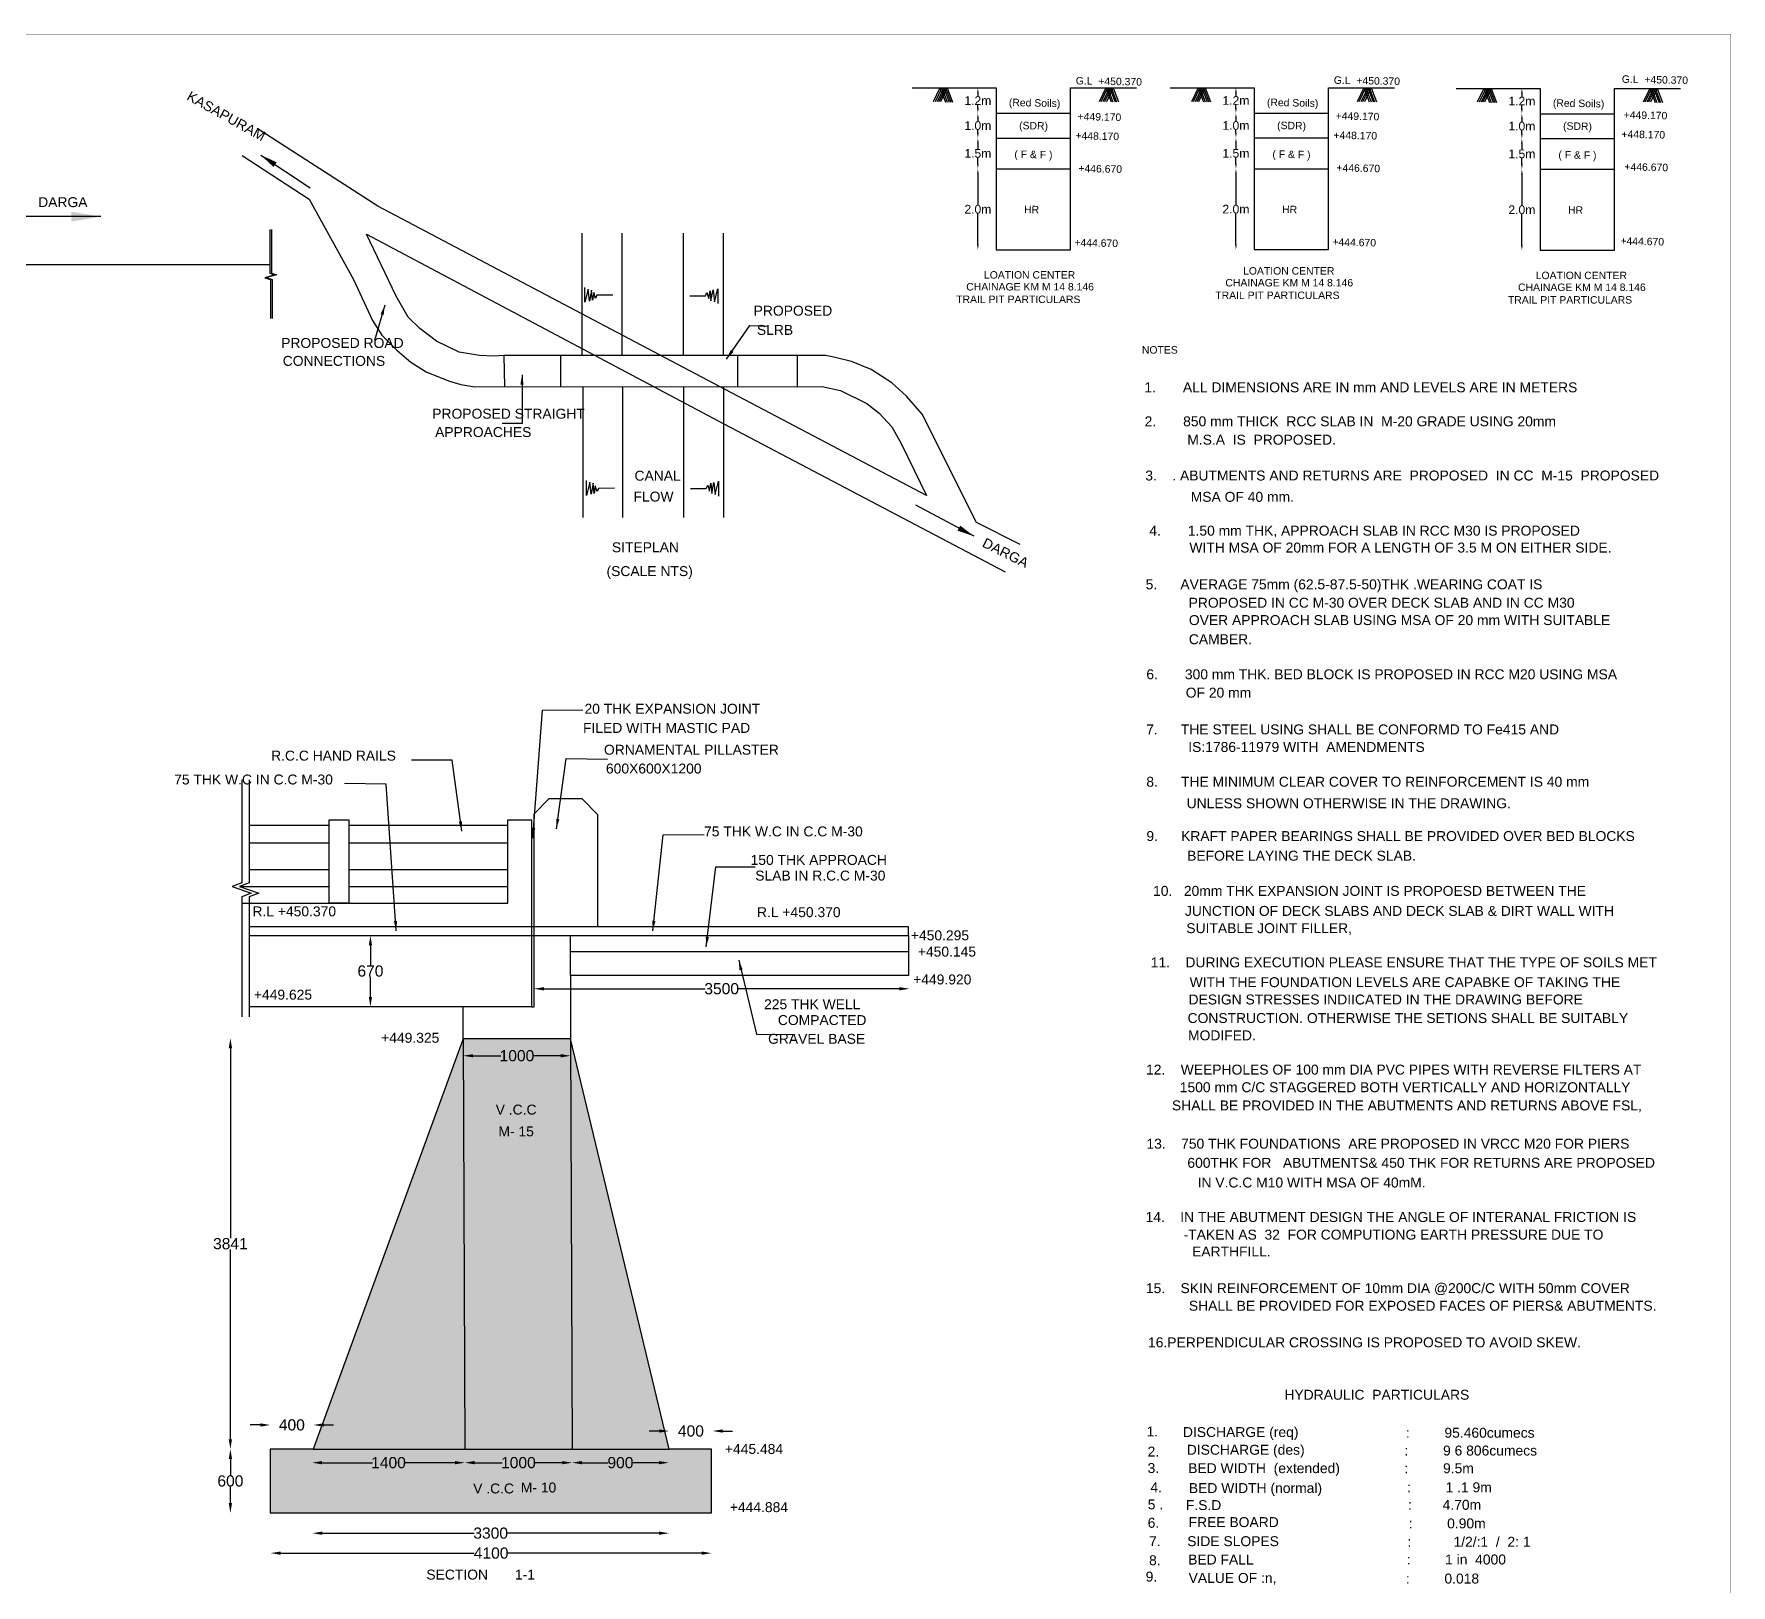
# Model space of a CAD drawing. Header units: inches. Extents: x 85560 to 186087, y -228023 to -165458.
# Drawn here: x 151884 to 186084, y -196706 to -165458 of the extents above; entities that cross this region are included whole.
import ezdxf

# ---------------------------------------------------------------- set-up
doc = ezdxf.new("R2010")
doc.units = ezdxf.units.IN
doc.header["$MEASUREMENT"] = 0
doc.styles.get("Standard").update_dxf_attribs({"font": 'arial.ttf'})
doc.dimstyles.new('ST100', dxfattribs={"dimtxt": 225, "dimasz": 200, "dimexe": 0, "dimexo": 300, "dimgap": 0.09, "dimtad": 0, "dimtih": 1, "dimtoh": 1, "dimdec": 0, "dimzin": 0, "dimdsep": 46, "dimtxsty": 'Standard', "dimcen": 0, "dimse1": 1, "dimse2": 1, "dimadec": 0, "dimazin": 0, "dimtfac": 1, "dimtdec": 0, "dimtofl": 0, "dimtmove": 0, "dimatfit": 3, "dimfxl": 2000, "dimtolj": 1, "dimtzin": 0, "dimarcsym": 0})

# ---------------------------------------------------------------- blocks, each defined once
blk = doc.blocks.new('*D78')
at = {"color": 0, "lineweight": -2, "transparency": 16777216}
for p, q in [((158665, -183819), (158665, -184222)), ((158665, -184856), (158665, -184452))]:
    blk.add_line(p, q, dxfattribs=at)
at = {"color": 0, "transparency": 16777216}
for points in [[(158631, -183819), (158698, -183819), (158665, -183619)], [(158631, -184856), (158698, -184856), (158665, -185056)]]:
    blk.add_solid(points, dxfattribs=at)
at = {"layer": 'Defpoints', "color": 0, "transparency": 16777216}
for p in [(158665, -183619), (158669, -183619), (158669, -185056)]:
    blk.add_point(p, dxfattribs=at)
at = {"color": 0, "transparency": 16777216, "insert": (158665, -184337), "char_height": 225, "attachment_point": 5}
blk.add_mtext('\\A1;670', dxfattribs=at)
blk = doc.blocks.new('*D79')
at = {"color": 0, "lineweight": -2, "transparency": 16777216}
for p, q in [((162161, -184693), (165408, -184693)), ((169325, -184693), (166079, -184693))]:
    blk.add_line(p, q, dxfattribs=at)
at = {"color": 0, "transparency": 16777216}
for points in [[(162161, -184660), (162161, -184727), (161961, -184693)], [(169325, -184660), (169325, -184727), (169525, -184693)]]:
    blk.add_solid(points, dxfattribs=at)
at = {"layer": 'Defpoints', "color": 0, "transparency": 16777216}
for p in [(169525, -184606), (161961, -184700), (169525, -184693)]:
    blk.add_point(p, dxfattribs=at)
at = {"color": 0, "transparency": 16777216, "insert": (165743, -184693), "char_height": 225, "attachment_point": 5}
blk.add_mtext('\\A1;3500', dxfattribs=at)
blk = doc.blocks.new('*D80')
at = {"color": 0, "lineweight": -2, "transparency": 16777216}
for p, q in [((155843, -185892), (155843, -189715)), ((155843, -193768), (155843, -189945))]:
    blk.add_line(p, q, dxfattribs=at)
at = {"color": 0, "transparency": 16777216}
for points in [[(155809, -185892), (155876, -185892), (155843, -185692)], [(155809, -193768), (155876, -193768), (155843, -193968)]]:
    blk.add_solid(points, dxfattribs=at)
at = {"layer": 'Defpoints', "color": 0, "transparency": 16777216}
for p in [(155809, -185692), (155809, -193968), (155843, -193968)]:
    blk.add_point(p, dxfattribs=at)
at = {"color": 0, "transparency": 16777216, "insert": (155843, -189830), "char_height": 225, "attachment_point": 5}
blk.add_mtext('\\A1;3841', dxfattribs=at)
blk = doc.blocks.new('*D81')
at = {"color": 0, "lineweight": -2, "transparency": 16777216}
for p, q in [((155843, -194168), (155843, -194495)), ((155843, -195052), (155843, -194725))]:
    blk.add_line(p, q, dxfattribs=at)
at = {"color": 0, "transparency": 16777216}
for points in [[(155809, -194168), (155876, -194168), (155843, -193968)], [(155809, -195052), (155876, -195052), (155843, -195252)]]:
    blk.add_solid(points, dxfattribs=at)
at = {"layer": 'Defpoints', "color": 0, "transparency": 16777216}
for p in [(155843, -193968), (155843, -195252), (155843, -195252)]:
    blk.add_point(p, dxfattribs=at)
at = {"color": 0, "transparency": 16777216, "insert": (155843, -194610), "char_height": 225, "attachment_point": 5}
blk.add_mtext('\\A1;600', dxfattribs=at)
blk = doc.blocks.new('*D82')
at = {"color": 0, "lineweight": -2, "transparency": 16777216}
for p, q in [((160735, -186043), (161292, -186043)), ((162499, -186043), (161942, -186043))]:
    blk.add_line(p, q, dxfattribs=at)
at = {"color": 0, "transparency": 16777216}
for points in [[(160735, -186010), (160735, -186077), (160535, -186043)], [(162499, -186010), (162499, -186077), (162699, -186043)]]:
    blk.add_solid(points, dxfattribs=at)
at = {"layer": 'Defpoints', "color": 0, "transparency": 16777216}
for p in [(160535, -186046), (162699, -186037), (162699, -186043)]:
    blk.add_point(p, dxfattribs=at)
at = {"color": 0, "transparency": 16777216, "insert": (161617, -186043), "char_height": 225, "attachment_point": 5}
blk.add_mtext('\\A1;1000', dxfattribs=at)
blk = doc.blocks.new('*D83')
at = {"color": 0, "lineweight": -2, "transparency": 16777216}
for p, q in [((157691, -194241), (158704, -194241)), ((160366, -194241), (159354, -194241))]:
    blk.add_line(p, q, dxfattribs=at)
at = {"color": 0, "transparency": 16777216}
for points in [[(157691, -194207), (157691, -194274), (157491, -194241)], [(160366, -194207), (160366, -194274), (160566, -194241)]]:
    blk.add_solid(points, dxfattribs=at)
at = {"layer": 'Defpoints', "color": 0, "transparency": 16777216}
for p in [(157491, -194230), (160566, -194230), (160566, -194241)]:
    blk.add_point(p, dxfattribs=at)
at = {"color": 0, "transparency": 16777216, "insert": (159029, -194241), "char_height": 225, "attachment_point": 5}
blk.add_mtext('\\A1;1400', dxfattribs=at)
blk = doc.blocks.new('*D84')
at = {"color": 0, "lineweight": -2, "transparency": 16777216}
for p, q in [((160766, -194241), (161322, -194241)), ((162529, -194241), (161972, -194241))]:
    blk.add_line(p, q, dxfattribs=at)
at = {"color": 0, "transparency": 16777216}
for points in [[(160766, -194207), (160766, -194274), (160566, -194241)], [(162529, -194207), (162529, -194274), (162729, -194241)]]:
    blk.add_solid(points, dxfattribs=at)
at = {"layer": 'Defpoints', "color": 0, "transparency": 16777216}
for p in [(160566, -194241), (162729, -194241), (162729, -194241)]:
    blk.add_point(p, dxfattribs=at)
at = {"color": 0, "transparency": 16777216, "insert": (161647, -194241), "char_height": 225, "attachment_point": 5}
blk.add_mtext('\\A1;1000', dxfattribs=at)
blk = doc.blocks.new('*D85')
at = {"color": 0, "lineweight": -2, "transparency": 16777216}
for p, q in [((162929, -194241), (163455, -194241)), ((164477, -194241), (163951, -194241))]:
    blk.add_line(p, q, dxfattribs=at)
at = {"color": 0, "transparency": 16777216}
for points in [[(162929, -194207), (162929, -194274), (162729, -194241)], [(164477, -194207), (164477, -194274), (164677, -194241)]]:
    blk.add_solid(points, dxfattribs=at)
at = {"layer": 'Defpoints', "color": 0, "transparency": 16777216}
for p in [(162729, -194241), (164677, -194241), (164677, -194241)]:
    blk.add_point(p, dxfattribs=at)
at = {"color": 0, "transparency": 16777216, "insert": (163703, -194241), "char_height": 225, "attachment_point": 5}
blk.add_mtext('\\A1;900', dxfattribs=at)
blk = doc.blocks.new('*D86')
at = {"color": 0, "lineweight": -2, "transparency": 16777216}
for p, q in [((157697, -195661), (160753, -195661)), ((164480, -195661), (161424, -195661))]:
    blk.add_line(p, q, dxfattribs=at)
at = {"color": 0, "transparency": 16777216}
for points in [[(157697, -195628), (157697, -195694), (157497, -195661)], [(164480, -195628), (164480, -195694), (164680, -195661)]]:
    blk.add_solid(points, dxfattribs=at)
at = {"layer": 'Defpoints', "color": 0, "transparency": 16777216}
for p in [(157497, -195663), (164680, -195661), (164680, -195663)]:
    blk.add_point(p, dxfattribs=at)
at = {"color": 0, "transparency": 16777216, "insert": (161088, -195661), "char_height": 225, "attachment_point": 5}
blk.add_mtext('\\A1;3300', dxfattribs=at)
blk = doc.blocks.new('*D87')
at = {"color": 0, "lineweight": -2, "transparency": 16777216}
for p, q in [((156855, -196063), (160757, -196063)), ((165338, -196063), (161437, -196063))]:
    blk.add_line(p, q, dxfattribs=at)
at = {"color": 0, "transparency": 16777216}
for points in [[(156855, -196030), (156855, -196096), (156655, -196063)], [(165338, -196030), (165338, -196096), (165538, -196063)]]:
    blk.add_solid(points, dxfattribs=at)
at = {"layer": 'Defpoints', "color": 0, "transparency": 16777216}
for p in [(156655, -196074), (165538, -196063), (165538, -196074)]:
    blk.add_point(p, dxfattribs=at)
at = {"color": 0, "transparency": 16777216, "insert": (161097, -196063), "char_height": 225, "attachment_point": 5}
blk.add_mtext('\\A1;4100', dxfattribs=at)
blk = doc.blocks.new('*D88')
at = {"color": 0, "lineweight": -2, "transparency": 16777216}
for p, q in [((156443, -193481), (156243, -193481)), ((157720, -193481), (157920, -193481))]:
    blk.add_line(p, q, dxfattribs=at)
at = {"color": 0, "transparency": 16777216}
for points in [[(156443, -193448), (156443, -193515), (156643, -193481)], [(157720, -193448), (157720, -193515), (157520, -193481)]]:
    blk.add_solid(points, dxfattribs=at)
at = {"layer": 'Defpoints', "color": 0, "transparency": 16777216}
for p in [(156643, -193498), (157520, -193481), (157520, -193498)]:
    blk.add_point(p, dxfattribs=at)
at = {"color": 0, "transparency": 16777216, "insert": (157081, -193481), "char_height": 225, "attachment_point": 5}
blk.add_mtext('\\A1;400', dxfattribs=at)
blk = doc.blocks.new('*D89')
at = {"color": 0, "lineweight": -2, "transparency": 16777216}
for p, q in [((164484, -193603), (164284, -193603)), ((165761, -193603), (165961, -193603))]:
    blk.add_line(p, q, dxfattribs=at)
at = {"color": 0, "transparency": 16777216}
for points in [[(164484, -193570), (164484, -193636), (164684, -193603)], [(165761, -193570), (165761, -193636), (165561, -193603)]]:
    blk.add_solid(points, dxfattribs=at)
at = {"layer": 'Defpoints', "color": 0, "transparency": 16777216}
for p in [(164684, -193620), (165561, -193603), (165561, -193620)]:
    blk.add_point(p, dxfattribs=at)
at = {"color": 0, "transparency": 16777216, "insert": (165123, -193603), "char_height": 225, "attachment_point": 5}
blk.add_mtext('\\A1;400', dxfattribs=at)
blk = doc.blocks.new('*D120')
at = {"color": 0, "lineweight": -2, "transparency": 16777216}
for p, q in [((170906, -166645), (170906, -166712)), ((170906, -166955), (170906, -166888))]:
    blk.add_line(p, q, dxfattribs=at)
at = {"color": 0, "transparency": 16777216}
for points in [[(170890, -166645), (170923, -166645), (170906, -166545)], [(170890, -166955), (170923, -166955), (170906, -167055)]]:
    blk.add_solid(points, dxfattribs=at)
at = {"layer": 'Defpoints', "color": 0, "transparency": 16777216}
for p in [(171277, -166545), (170906, -167055), (171277, -167055)]:
    blk.add_point(p, dxfattribs=at)
at = {"color": 0, "transparency": 16777216, "insert": (170906, -166800), "char_height": 175, "attachment_point": 5}
blk.add_mtext('\\A1;1.2m', dxfattribs=at)
blk = doc.blocks.new('*D121')
at = {"color": 0, "lineweight": -2, "transparency": 16777216}
for p, q in [((170906, -167155), (170906, -167216)), ((170906, -167455), (170906, -167395))]:
    blk.add_line(p, q, dxfattribs=at)
at = {"color": 0, "transparency": 16777216}
for points in [[(170890, -167155), (170923, -167155), (170906, -167055)], [(170890, -167455), (170923, -167455), (170906, -167555)]]:
    blk.add_solid(points, dxfattribs=at)
at = {"layer": 'Defpoints', "color": 0, "transparency": 16777216}
for p in [(171277, -167055), (170906, -167555), (171277, -167555)]:
    blk.add_point(p, dxfattribs=at)
at = {"color": 0, "transparency": 16777216, "insert": (170906, -167305), "char_height": 175, "attachment_point": 5}
blk.add_mtext('\\A1;1.0m', dxfattribs=at)
blk = doc.blocks.new('*D122')
at = {"color": 0, "lineweight": -2, "transparency": 16777216}
for p, q in [((170906, -167655), (170906, -167776)), ((170906, -168075), (170906, -167955))]:
    blk.add_line(p, q, dxfattribs=at)
at = {"color": 0, "transparency": 16777216}
for points in [[(170890, -167655), (170923, -167655), (170906, -167555)], [(170890, -168075), (170923, -168075), (170906, -168175)]]:
    blk.add_solid(points, dxfattribs=at)
at = {"layer": 'Defpoints', "color": 0, "transparency": 16777216}
for p in [(171277, -167555), (170906, -168175), (171277, -168175)]:
    blk.add_point(p, dxfattribs=at)
at = {"color": 0, "transparency": 16777216, "insert": (170906, -167865), "char_height": 175, "attachment_point": 5}
blk.add_mtext('\\A1;1.5m', dxfattribs=at)
blk = doc.blocks.new('*D123')
at = {"color": 0, "lineweight": -2, "transparency": 16777216}
for p, q in [((170906, -168275), (170906, -168901)), ((170906, -169705), (170906, -169079))]:
    blk.add_line(p, q, dxfattribs=at)
at = {"color": 0, "transparency": 16777216}
for points in [[(170890, -168275), (170923, -168275), (170906, -168175)], [(170890, -169705), (170923, -169705), (170906, -169805)]]:
    blk.add_solid(points, dxfattribs=at)
at = {"layer": 'Defpoints', "color": 0, "transparency": 16777216}
for p in [(170906, -168175), (170906, -169805), (170906, -169805)]:
    blk.add_point(p, dxfattribs=at)
at = {"color": 0, "transparency": 16777216, "insert": (170906, -168990), "char_height": 175, "attachment_point": 5}
blk.add_mtext('\\A1;2.0m', dxfattribs=at)
blk = doc.blocks.new('*D125')
at = {"color": 0, "lineweight": -2, "transparency": 16777216}
for p, q in [((176106, -166643), (176106, -166710)), ((176106, -166953), (176106, -166886))]:
    blk.add_line(p, q, dxfattribs=at)
at = {"color": 0, "transparency": 16777216}
for points in [[(176090, -166643), (176123, -166643), (176106, -166543)], [(176090, -166953), (176123, -166953), (176106, -167053)]]:
    blk.add_solid(points, dxfattribs=at)
at = {"layer": 'Defpoints', "color": 0, "transparency": 16777216}
for p in [(176477, -166543), (176106, -167053), (176477, -167053)]:
    blk.add_point(p, dxfattribs=at)
at = {"color": 0, "transparency": 16777216, "insert": (176106, -166798), "char_height": 175, "attachment_point": 5}
blk.add_mtext('\\A1;1.2m', dxfattribs=at)
blk = doc.blocks.new('*D126')
at = {"color": 0, "lineweight": -2, "transparency": 16777216}
for p, q in [((176106, -167153), (176106, -167214)), ((176106, -167453), (176106, -167393))]:
    blk.add_line(p, q, dxfattribs=at)
at = {"color": 0, "transparency": 16777216}
for points in [[(176090, -167153), (176123, -167153), (176106, -167053)], [(176090, -167453), (176123, -167453), (176106, -167553)]]:
    blk.add_solid(points, dxfattribs=at)
at = {"layer": 'Defpoints', "color": 0, "transparency": 16777216}
for p in [(176477, -167053), (176106, -167553), (176477, -167553)]:
    blk.add_point(p, dxfattribs=at)
at = {"color": 0, "transparency": 16777216, "insert": (176106, -167303), "char_height": 175, "attachment_point": 5}
blk.add_mtext('\\A1;1.0m', dxfattribs=at)
blk = doc.blocks.new('*D127')
at = {"color": 0, "lineweight": -2, "transparency": 16777216}
for p, q in [((176106, -167653), (176106, -167774)), ((176106, -168073), (176106, -167953))]:
    blk.add_line(p, q, dxfattribs=at)
at = {"color": 0, "transparency": 16777216}
for points in [[(176090, -167653), (176123, -167653), (176106, -167553)], [(176090, -168073), (176123, -168073), (176106, -168173)]]:
    blk.add_solid(points, dxfattribs=at)
at = {"layer": 'Defpoints', "color": 0, "transparency": 16777216}
for p in [(176477, -167553), (176106, -168173), (176477, -168173)]:
    blk.add_point(p, dxfattribs=at)
at = {"color": 0, "transparency": 16777216, "insert": (176106, -167863), "char_height": 175, "attachment_point": 5}
blk.add_mtext('\\A1;1.5m', dxfattribs=at)
blk = doc.blocks.new('*D124')
at = {"color": 0, "lineweight": -2, "transparency": 16777216}
for p, q in [((176106, -168273), (176106, -168898)), ((176106, -169703), (176106, -169077))]:
    blk.add_line(p, q, dxfattribs=at)
at = {"color": 0, "transparency": 16777216}
for points in [[(176090, -168273), (176123, -168273), (176106, -168173)], [(176090, -169703), (176123, -169703), (176106, -169803)]]:
    blk.add_solid(points, dxfattribs=at)
at = {"layer": 'Defpoints', "color": 0, "transparency": 16777216}
for p in [(176106, -168173), (176106, -169803), (176106, -169803)]:
    blk.add_point(p, dxfattribs=at)
at = {"color": 0, "transparency": 16777216, "insert": (176106, -168988), "char_height": 175, "attachment_point": 5}
blk.add_mtext('\\A1;2.0m', dxfattribs=at)
blk = doc.blocks.new('*D129')
at = {"color": 0, "lineweight": -2, "transparency": 16777216}
for p, q in [((181869, -166655), (181869, -166722)), ((181869, -166965), (181869, -166898))]:
    blk.add_line(p, q, dxfattribs=at)
at = {"color": 0, "transparency": 16777216}
for points in [[(181852, -166655), (181886, -166655), (181869, -166555)], [(181852, -166965), (181886, -166965), (181869, -167065)]]:
    blk.add_solid(points, dxfattribs=at)
at = {"layer": 'Defpoints', "color": 0, "transparency": 16777216}
for p in [(182239, -166555), (181869, -167065), (182239, -167065)]:
    blk.add_point(p, dxfattribs=at)
at = {"color": 0, "transparency": 16777216, "insert": (181869, -166810), "char_height": 175, "attachment_point": 5}
blk.add_mtext('\\A1;1.2m', dxfattribs=at)
blk = doc.blocks.new('*D130')
at = {"color": 0, "lineweight": -2, "transparency": 16777216}
for p, q in [((181869, -167165), (181869, -167226)), ((181869, -167465), (181869, -167404))]:
    blk.add_line(p, q, dxfattribs=at)
at = {"color": 0, "transparency": 16777216}
for points in [[(181852, -167165), (181886, -167165), (181869, -167065)], [(181852, -167465), (181886, -167465), (181869, -167565)]]:
    blk.add_solid(points, dxfattribs=at)
at = {"layer": 'Defpoints', "color": 0, "transparency": 16777216}
for p in [(182239, -167065), (181869, -167565), (182239, -167565)]:
    blk.add_point(p, dxfattribs=at)
at = {"color": 0, "transparency": 16777216, "insert": (181869, -167315), "char_height": 175, "attachment_point": 5}
blk.add_mtext('\\A1;1.0m', dxfattribs=at)
blk = doc.blocks.new('*D131')
at = {"color": 0, "lineweight": -2, "transparency": 16777216}
for p, q in [((181869, -167665), (181869, -167785)), ((181869, -168085), (181869, -167964))]:
    blk.add_line(p, q, dxfattribs=at)
at = {"color": 0, "transparency": 16777216}
for points in [[(181852, -167665), (181886, -167665), (181869, -167565)], [(181852, -168085), (181886, -168085), (181869, -168185)]]:
    blk.add_solid(points, dxfattribs=at)
at = {"layer": 'Defpoints', "color": 0, "transparency": 16777216}
for p in [(182239, -167565), (181869, -168185), (182239, -168185)]:
    blk.add_point(p, dxfattribs=at)
at = {"color": 0, "transparency": 16777216, "insert": (181869, -167875), "char_height": 175, "attachment_point": 5}
blk.add_mtext('\\A1;1.5m', dxfattribs=at)
blk = doc.blocks.new('*D128')
at = {"color": 0, "lineweight": -2, "transparency": 16777216}
for p, q in [((181869, -168285), (181869, -168910)), ((181869, -169714), (181869, -169089))]:
    blk.add_line(p, q, dxfattribs=at)
at = {"color": 0, "transparency": 16777216}
for points in [[(181852, -168285), (181886, -168285), (181869, -168185)], [(181852, -169714), (181886, -169714), (181869, -169814)]]:
    blk.add_solid(points, dxfattribs=at)
at = {"layer": 'Defpoints', "color": 0, "transparency": 16777216}
for p in [(181869, -168185), (181869, -169814), (181869, -169814)]:
    blk.add_point(p, dxfattribs=at)
at = {"color": 0, "transparency": 16777216, "insert": (181869, -169000), "char_height": 175, "attachment_point": 5}
blk.add_mtext('\\A1;2.0m', dxfattribs=at)

msp = doc.modelspace()

# ---------------------------------------------------------------- hatches: boundary and pattern name
h = msp.add_hatch()
h.set_pattern_fill('AR-CONC', color=256, scale=50, style=0)
h.set_pattern_definition([(50, (0, 0), (358.6301, -31.37607), [37.5, -412.5]), (355, (0, 0), (-69.37567, 376.09607), [30, -330]), (100.4514, (29.9, -2.6), (289.2547, 344.71977), [31.8701, -350.57106]), (46.1842, (0, 100), (533.6205, -82.7595), [56.25, -618.75]), (96.6356, (44.47, 93.1), (467.3314, 487.0589), [47.8051, -525.8565]), (351.1842, (0, 100), (467.331, 487.0593), [45, -495]), (21, (50, 75), (298.45353, -201.30945), [37.5, -412.5]), (326, (50, 75), (121.65767, 362.575), [30, -330]), (71.4514, (74.87, 58.22), (420.1113, 161.26525), [31.8701, -350.57106]), (37.5, (0, 0), (6.07993, 166.44693), [0, -326, 0, -335, 0, -331.25]), (7.5, (0, 0), (131.53477, 197.20586), [0, -191, 0, -318.5, 0, -126.25]), (327.5, (-111.5, 0), (266.91122, -11.277436), [0, -125, 0, -390, 0, -517.5]), (317.5, (-161.5, 0), (291.59308, 50.0525), [0, -162.5, 0, -259, 0, -367.5])])
h.paths.add_polyline_path([(165537.3, -193968.7), (164682.3, -193968.7), (157508.1, -193965.3), (156644.3, -193965.3), (156644.3, -195254.5), (165537.3, -195254.5)])
h.paths.add_polyline_path([(162697.6, -185700.6), (162729.2, -193967.7), (164682.3, -193968.7)])
h.paths.add_polyline_path([(162697.6, -185700.6), (160533.4, -185700.6), (160564.9, -193966.7), (162729.2, -193967.7)])
h.paths.add_polyline_path([(160533.4, -185700.6), (157508.1, -193965.3), (160564.9, -193966.7)])
h.paths.add_polyline_path([(161566.9, -194895.5), (162460.9, -194895.5), (162460.9, -194589.1), (161566.9, -194589.1)], flags=24)
h.paths.add_polyline_path([(160606, -194915.5), (161609.9, -194915.5), (161609.9, -194605.3), (160606, -194605.3)], flags=24)
h.paths.add_polyline_path([(161115.9, -187721.2), (162009.8, -187721.2), (162009.8, -187414.9), (161115.9, -187414.9)], flags=24)
h.paths.add_polyline_path([(161060.2, -187282.5), (162064.1, -187282.5), (162064.1, -186972.3), (161060.2, -186972.3)], flags=24)

# ---------------------------------------------------------------- linework, layer by layer
at = {"const_width": 10}
msp.add_lwpolyline([(85565.1, -165462.9), (186079.3, -165462.9), (186079.3, -228002.1), (85565.1, -228002.1)], close=True, dxfattribs=at)
for points in [[(169580.4, -166545.3), (171276.5, -166545.3), (171276.5, -169804.9), (172770.4, -169804.9), (172770.4, -166545), (174101, -166545)], [(170142.7, -166545.3), (170008, -166824.5)], [(170178.4, -166545.3), (170043.6, -166824.5)], [(170219.3, -166545.3), (170084.6, -166824.5)], [(170250.8, -166545.3), (170116.1, -166824.5)], [(170142.7, -166545.3), (170250.9, -166829)], [(170288.7, -166545.3), (170153.9, -166824.5)], [(170178.4, -166545.3), (170286.6, -166829)], [(170219.3, -166545.3), (170327.5, -166829)], [(170250.8, -166545.3), (170359, -166829)], [(170288.7, -166545.3), (170396.8, -166829)], [(173484.9, -166545), (173350.2, -166824.2)], [(173520.6, -166545), (173385.8, -166824.2)], [(173561.5, -166545), (173426.8, -166824.2)], [(173593, -166545), (173458.3, -166824.2)], [(173484.9, -166545), (173593.1, -166828.7)], [(173630.9, -166545), (173496.1, -166824.2)], [(173520.6, -166545), (173628.7, -166828.7)], [(173561.5, -166545), (173669.7, -166828.7)], [(173593, -166545), (173701.2, -166828.7)], [(173630.9, -166545), (173739, -166828.7)], [(174780.4, -166543.2), (176476.5, -166543.2), (176476.5, -169802.8), (177970.5, -169802.8), (177970.5, -166542.9), (179301, -166542.9)], [(175342.8, -166543.2), (175208, -166822.4)], [(175378.4, -166543.2), (175243.6, -166822.4)], [(175419.3, -166543.2), (175284.6, -166822.4)], [(175450.9, -166543.2), (175316.1, -166822.4)], [(175342.8, -166543.2), (175450.9, -166826.9)], [(175488.7, -166543.2), (175353.9, -166822.4)], [(175378.4, -166543.2), (175486.6, -166826.9)], [(175419.3, -166543.2), (175527.5, -166826.9)], [(175450.9, -166543.2), (175559, -166826.9)], [(175488.7, -166543.2), (175596.9, -166826.9)], [(178685, -166542.9), (178550.2, -166822.1)], [(178720.6, -166542.9), (178585.8, -166822.1)], [(178761.5, -166542.9), (178626.8, -166822.1)], [(178793.1, -166542.9), (178658.3, -166822.1)], [(178685, -166542.9), (178793.1, -166826.6)], [(178830.9, -166542.9), (178696.1, -166822.1)], [(178720.6, -166542.9), (178828.8, -166826.6)], [(178761.5, -166542.9), (178869.7, -166826.6)], [(178793.1, -166542.9), (178901.2, -166826.6)], [(178830.9, -166542.9), (178939, -166826.6)], [(180543, -166554.9), (182239.1, -166554.9), (182239.1, -169814.5), (183733.1, -169814.5), (183733.1, -166554.6), (185063.6, -166554.6)], [(181105.4, -166554.9), (180970.6, -166834.1)], [(181141, -166554.9), (181006.2, -166834.1)], [(181182, -166554.9), (181047.2, -166834.1)], [(181213.5, -166554.9), (181078.7, -166834.1)], [(181105.4, -166554.9), (181213.5, -166838.6)], [(181251.3, -166554.9), (181116.5, -166834.1)], [(181141, -166554.9), (181249.2, -166838.6)], [(181182, -166554.9), (181290.1, -166838.6)], [(181213.5, -166554.9), (181321.6, -166838.6)], [(181251.3, -166554.9), (181359.5, -166838.6)], [(184447.6, -166554.6), (184312.8, -166833.8)], [(184483.2, -166554.6), (184348.4, -166833.8)], [(184524.2, -166554.6), (184389.4, -166833.8)], [(184555.7, -166554.6), (184420.9, -166833.8)], [(184447.6, -166554.6), (184555.7, -166838.3)], [(184593.5, -166554.6), (184458.7, -166833.8)], [(184483.2, -166554.6), (184591.4, -166838.3)], [(184524.2, -166554.6), (184632.3, -166838.3)], [(184555.7, -166554.6), (184663.8, -166838.3)], [(184593.5, -166554.6), (184701.7, -166838.3)], [(171276.5, -167055.5), (172770.4, -167055.5)], [(176476.5, -167053.4), (177970.5, -167053.4)], [(182239.1, -167065.1), (183733.1, -167065.1)], [(156076.8, -167907), (157432.9, -168784.2), (158326.5, -170404.9), (158709.2, -171229.7), (158895, -171524.4), (159196, -171829.4), (159479.8, -172070), (159789.4, -172267.6), (160236.6, -172448.1), (160486, -172516.8), (160769.8, -172564.1), (161364.5, -172559.7), (167260, -172564.5), (167765, -172560), (168138.9, -172640.4), (168669.9, -172903.9), (168916, -173095.4), (169171.6, -173369.7), (169360.9, -173710.2), (169870.1, -174755.4), (165697, -172563.2), (158813.2, -168925.9), (156385, -167359.5)], [(171276.5, -167555.5), (172770.4, -167555.5)], [(176476.5, -167553.4), (177970.5, -167553.4)], [(182239.1, -167565.1), (183733.1, -167565.1)], [(171276.5, -168175.1), (172770.4, -168175.1)], [(176476.5, -168173), (177970.5, -168173)], [(182239.1, -168184.7), (183733.1, -168184.7)], [(156636.4, -169397.2), (156636.4, -170276.4), (156736.1, -170309.3), (156535.2, -170368.6), (156648.8, -170403.7), (156648.8, -171190.8)], [(156670.4, -169396.1), (156670.4, -170275.3), (156770.1, -170308.2), (156569.2, -170367.5), (156682.8, -170402.6), (156682.8, -171189.7)], [(171759.5, -175743.9), (170878.1, -175299), (169781.6, -173121), (169464.8, -172753.7), (169174.4, -172486.8), (168753.4, -172219.9), (168358.5, -172057.4), (168001.3, -171970.4), (167837.6, -171935.2), (161354.2, -171933.5), (161152.8, -171948.1), (160863.4, -171937.1), (160452, -171866.4), (159994.2, -171646.9), (159657.2, -171390.7), (159422.4, -171162.8), (159180.7, -170738.3), (158583.3, -169488.9), (165785.4, -173312.5), (171456.1, -176294.2)], [(162924.5, -169469.3), (162923.8, -171933.9)], [(163730.9, -169469.5), (163730.2, -171934.1)], [(164965.5, -169469.8), (164964.8, -171934.4)], [(165776.2, -169470), (165775.6, -171934.7)], [(144168.6, -170100.1), (156636.4, -170100.1)], [(163549.5, -170718.9), (163230.5, -170721.7), (163201, -170785.7), (163163.6, -170668.6), (163137.9, -170823.2), (163120.9, -170618.8), (163077.2, -170840.7), (163050.2, -170600.3), (162985.3, -170864), (162985.3, -170565.2)], [(165098.4, -170735.2), (165417.4, -170732.4), (165446.9, -170668.4), (165484.3, -170785.5), (165510, -170630.9), (165527, -170835.3), (165570.7, -170613.4), (165597.7, -170853.8), (165662.6, -170590.1), (165662.6, -170888.9)], [(161354.2, -171933.5), (161364.5, -172559.7)], [(162495, -171933.8), (162494.5, -172560.6)], [(166065.3, -171934.7), (166064.7, -172563.5)], [(167262, -171935.1), (167261.4, -172564.5)], [(162942.7, -172560.9), (162942.7, -175196.8)], [(163745.4, -172561.6), (163745.4, -175197.5)], [(164973, -172562.6), (164973, -175198.5)], [(165779.4, -172563.3), (165779.4, -175199.2)], [(163583, -174609.4), (163263.9, -174612.2), (163234.5, -174676.2), (163197, -174559.1), (163171.4, -174713.6), (163154.3, -174509.3), (163110.6, -174731.2), (163083.6, -174490.8), (163018.7, -174754.5), (163018.7, -174455.6)], [(165113.9, -174615.3), (165433, -174612.5), (165462.4, -174548.5), (165499.9, -174665.6), (165525.5, -174511), (165542.6, -174715.4), (165586.2, -174493.5), (165613.3, -174733.9), (165678.2, -174470.1), (165678.2, -174769)], [(156071.4, -180487.4), (156071.4, -182558.6), (155880, -182632.8), (156264.6, -182768.6), (156075.2, -182842.3), (156075.2, -185259.3)], [(156220.3, -180487.4), (156220.3, -182558.6), (156028.8, -182632.8), (156413.5, -182768.6), (156224, -182842.3), (156224, -185259.3)], [(161910.3, -185055.7), (161961.5, -185055.7), (161961.5, -181169.7), (162270.1, -180861.1), (162923.1, -180861.1), (163242.1, -181181.1), (163242.1, -183446.1), (156224, -183446.1)], [(156075.2, -182970.8), (161433.8, -182970.8), (161433.8, -181290.8), (161910.3, -181290.8), (161910.3, -185055.7), (156224, -185055.7)], [(156220.3, -181397.7), (157833.6, -181397.7)], [(158229.7, -181397.7), (161433.8, -181397.7)], [(156220.3, -181750.5), (157833.6, -181750.5)], [(158229.7, -181750.5), (161433.8, -181750.5)], [(156220.3, -182292.3), (157833.6, -182292.3)], [(158229.7, -182292.3), (161433.8, -182292.3)], [(156028.8, -182632.8), (157833.6, -182632.8)], [(158229.7, -182632.8), (161433.8, -182632.8)], [(156224, -183618.5), (169506.1, -183618.5), (169506.1, -183446.7), (163242.1, -183446.7)], [(169506.1, -183618.5), (169506.1, -184423.1), (162697.6, -184423.1), (162697.6, -183618.5)], [(162697.6, -183941.9), (169506.1, -183941.9)], [(162697.6, -184423.1), (162697.6, -185700.6), (160533.4, -185700.6), (160533.4, -185055.7)], [(160533.4, -185700.6), (157508.1, -193965.3), (156644.3, -193965.3), (156644.3, -195254.5), (165537.3, -195254.5), (165537.3, -193968.7), (164682.3, -193968.7), (162697.6, -185700.6), (162729.2, -193969)], [(160533.4, -185700.6), (160564.9, -193967)], [(157508.1, -193965.3), (164682.3, -193968.7)]]:
    msp.add_lwpolyline(points)
msp.add_lwpolyline([(157833.6, -181286.9), (158229.7, -181286.9), (158229.7, -182970.8), (157833.6, -182970.8)], close=True)

# ---------------------------------------------------------------- texts
for s, height, rotation, p in [('   G.L  +450.370', 150, 358.88742, (172703.2, -166469.9)), ('   G.L  +450.370', 150, 358.88742, (177903.4, -166457.7)), ('   G.L  +450.370', 150, 358.88742, (183707.3, -166437.7)), (' KASAPURAM', 200, 330.96048, (154877.2, -166736)), ('    (Red Soils)', 150, 358.88742, (171297.1, -166906.3)), ('    (Red Soils)', 150, 358.88742, (176497.1, -166904.2)), ('    (Red Soils)', 150, 358.88742, (182259.7, -166915.9)), ('    (SDR)', 150, 358.88742, (171503.2, -167370.6)), ('    +449.170', 150, 358.88742, (172682, -167189.7)), ('    (SDR)', 150, 358.88742, (176703.2, -167368.5)), ('    +449.170', 150, 358.88742, (177882.2, -167177.5)), ('    (SDR)', 150, 358.88742, (182465.8, -167380.2)), ('    +449.170', 150, 358.88742, (183686.1, -167157.5)), ('   +448.170', 150, 358.88742, (172696.1, -167577.8)), ('   +448.170', 150, 358.88742, (177896.3, -167565.6)), ('   +448.170', 150, 358.88742, (183700.2, -167545.6)), ('    ( F & F )', 150, 358.88742, (171407.8, -167948.5)), ('    ( F & F )', 150, 358.88742, (176607.8, -167946.4)), ('    ( F & F )', 150, 358.88742, (182370.4, -167958.1)), ('     +446.670', 150, 358.88742, (172639.6, -168234)), ('     +446.670', 150, 358.88742, (177839.8, -168221.8)), ('     +446.670', 150, 358.88742, (183643.7, -168201.8)), ('HR', 150, 358.88742, (171836, -169066.4)), ('HR', 150, 358.88742, (177036, -169064.3)), ('HR', 150, 358.88742, (182798.6, -169076)), ('   +444.670', 150, 358.88742, (172674.9, -169731.3)), ('   +444.670', 150, 358.88742, (177875.1, -169719.1)), ('   +444.670', 150, 358.88742, (183679, -169699.1)), (' DARGA', 200, 333.46043, (170905.7, -175743.2))]:
    msp.add_text(s, height=height, rotation=rotation).set_placement(p)
for s, height, p in [(' DARGA', 200, (151891.7, -168946.1)), (' LOATION CENTER', 150, (170970.6, -170386.7)), (' LOATION CENTER', 150, (176192.4, -170305.7)), (' LOATION CENTER', 150, (182089.7, -170397.4)), ('    CHAINAGE KM M 14 8.146', 150, (170439.4, -170625.6)), ('   TRAIL PIT PARTICULARS', 150, (175516.2, -170798.1)), ('    CHAINAGE KM M 14 8.146', 150, (175661.3, -170544.7)), ('    CHAINAGE KM M 14 8.146', 150, (181558.5, -170636.4)), (' PROPOSED', 200, (166310.5, -171132.9)), ('   TRAIL PIT PARTICULARS', 150, (170294.4, -170879)), ('   TRAIL PIT PARTICULARS', 150, (181413.5, -170889.8)), ('  SLRB', 200, (166298, -171520.1)), (' PROPOSED ROAD', 200, (156788.4, -171783.2)), (' CONNECTIONS', 200, (156820.6, -172144.4)), ('   NOTES', 150, (174037.2, -171897.7)), ('    1.       ALL DIMENSIONS ARE IN mm AND LEVELS ARE IN METERS', 200, (173951.3, -172676.5)), (' PROPOSED STRAIGHT', 200, (159833.4, -173208.6)), (' APPROACHES', 200, (159890.4, -173578.4)), ('   2.       850 mm THICK  RCC SLAB IN  M-20 GRADE USING 20mm', 200, (174033.4, -173361.9)), ('   M.S.A  IS  PROPOSED.', 200, (174893, -173732.4)), (' CANAL', 200, (163909, -174457.8)), ('     3.    . ABUTMENTS AND RETURNS ARE  PROPOSED  IN CC  M-15  PROPOSED', 200, (173892.1, -174453.8)), (' FLOW', 200, (163888.5, -174877.8)), (' MSA OF 40 mm.', 200, (175118.1, -174882.9)), ('   4.       1.50 mm THK, APPROACH SLAB IN RCC M30 IS PROPOSED', 200, (174127.5, -175564.4)), (' SITEPLAN', 200, (163453.2, -175899.2)), ('  WITH MSA OF 20mm FOR A LENGTH OF 3.5 M ON EITHER SIDE.', 200, (175013.4, -175904.8)), (' (SCALE NTS)', 200, (163345.2, -176379.7)), ('   5.      AVERAGE 75mm (62.5-87.5-50)THK .WEARING COAT IS', 200, (174055, -176645.9)), ('   PROPOSED IN CC M-30 OVER DECK SLAB AND IN CC M30', 200, (174920.6, -177016.4)), ('  OVER APPROACH SLAB USING MSA OF 20 mm WITH SUITABLE', 200, (175003, -177366.4)), ('  CAMBER.', 200, (175002.2, -177751.8)), ('   6.       300 mm THK. BED BLOCK IS PROPOSED IN RCC M20 USING MSA ', 200, (174068.7, -178457.9)), ('    OF 20 mm', 200, (174784.8, -178827.6)), ('20 THK EXPANSION JOINT', 200, (162978.7, -179152.8)), (' FILED WITH MASTIC PAD', 200, (162871.7, -179538.8)), ('    7.      THE STEEL USING SHALL BE CONFORMD TO Fe415 AND', 200, (173987.6, -179568.8)), (' R.C.C HAND RAILS', 200, (156586, -180096.8)), ('ORNAMENTAL PILLASTER', 200, (163371.7, -179977.2)), ('   IS:1786-11979 WITH  AMENDMENTS', 200, (174913, -179922.5)), ('600X600X1200', 200, (163411, -180356.7)), ('     75 THK W.C IN C.C M-30', 200, (154322.5, -180577.5)), ('   8.      THE MINIMUM CLEAR COVER TO REINFORCEMENT IS 40 mm', 200, (174067.8, -180622.8)), ('   UNLESS SHOWN OTHERWISE IN THE DRAWING.', 200, (174880.5, -181056.8)), ('     75 THK W.C IN C.C M-30', 200, (165000.5, -181623.5)), ('     9.      KRAFT PAPER BEARINGS SHALL BE PROVIDED OVER BED BLOCKS', 200, (173914.5, -181717.1)), ('  BEFORE LAYING THE DECK SLAB.', 200, (174968.1, -182112.8)), (' 150 THK APPROACH', 200, (166248.2, -182197.7)), (' SLAB IN R.C.C M-30', 200, (166341.8, -182513.3)), ('   10.   20mm THK EXPANSION JOINT IS PROPOESD BETWEEN THE ', 200, (174203.5, -182821.5)), (' R.L +450.370', 200, (156209.2, -183234.3)), (' R.L +450.370', 200, (166376.9, -183249.8)), ('   JUNCTION OF DECK SLABS AND DECK SLAB & DIRT WALL WITH', 200, (174846, -183225)), (' +450.295', 200, (169478.2, -183717.4)), ('  SUITABLE JOINT FILLER,', 200, (174951.5, -183572.5)), (' +450.145', 200, (169618.6, -184044.7)), ('  11.    DURING EXECUTION PLEASE ENSURE THAT THE TYPE OF SOILS MET', 200, (174235.1, -184260.9)), (' +449.920', 200, (169525, -184605.8)), ('  WITH THE FOUNDATION LEVELS ARE CAPABKE OF TAKING THE', 200, (175018.6, -184660.7)), (' +449.625', 200, (156238.7, -184912.5)), (' 225 THK WELL', 200, (166520.3, -185104.8)), ('   DESIGN STRESSES INDIICATED IN THE DRAWING BEFORE', 200, (174918.8, -185009.6)), (' COMPACTED', 200, (166798.2, -185424.1)), ('   CONSTRUCTION. OTHERWISE THE SETIONS SHALL BE SUITABLY', 200, (174898.9, -185383.4)), (' +449.325', 200, (158803, -185781.1)), (' GRAVEL BASE', 200, (166600.7, -185801.8)), ('   MODIFED.', 200, (174908.8, -185732.3)), ('  12.    WEEPHOLES OF 100 mm DIA PVC PIPES WITH REVERSE FILTERS AT', 200, (174140.4, -186421.9)), ('  1500 mm C/C STAGGERED BOTH VERTICALLY AND HORIZONTALLY', 200, (174819.6, -186776.9)), (' V .C.C', 200, (161111.9, -187227.4)), ('  SHALL BE PROVIDED IN THE ABUTMENTS AND RETURNS ABOVE FSL,', 200, (174662.2, -187143.9)), (' M- 15', 200, (161166.9, -187666.7)), ('  13.    750 THK FOUNDATIONS  ARE PROPOSED IN VRCC M20 FOR PIERS', 200, (174148, -187914.9)), ('       600THK FOR   ABUTMENTS& 450 THK FOR RETURNS ARE PROPOSED', 200, (174584.7, -188299.7)), ('      IN V.C.C M10 WITH MSA OF 40mM.', 200, (174868.7, -188696.9)), ('  14.    IN THE ABUTMENT DESIGN THE ANGLE OF INTERANAL FRICTION IS ', 200, (174130.2, -189392)), ('  -TAKEN AS  32  FOR COMPUTIONG EARTH PRESSURE DUE TO', 200, (174897.1, -189746.6)), ('  EARTHFILL.', 200, (175067.5, -190087.1)), ('   15.    SKIN REINFORCEMENT OF 10mm DIA @200C/C WITH 50mm COVER', 200, (174059.2, -190824.7)), ('   SHALL BE PROVIDED FOR EXPOSED FACES OF PIERS& ABUTMENTS.', 200, (174925.5, -191179.4)), ('   16.PERPENDICULAR CROSSING IS PROPOSED TO AVOID SKEW.', 200, (174101.8, -191917.1)), ('  HYDRAULIC  PARTICULARS   ', 200, (176928.3, -192972.4)), ('   1.', 200, (174071.5, -193713.1)), (' DISCHARGE (req)', 200, (174961.1, -193724.1)), ('    :         95.460cumecs', 200, (179221.4, -193738)), (' +445.484', 200, (165730.9, -194063.9)), ('   2.', 200, (174093.8, -194117.6)), ('  DISCHARGE (des)', 200, (174961.1, -194080.8)), ('    :         9 6 806cumecs', 200, (179193.8, -194096.2)), ('   3.', 200, (174093.8, -194448.9)), ('  BED WIDTH  (extended)', 200, (174988.6, -194451.2)), ('    :         9.5m', 200, (179193.8, -194452.9)), (' V .C.C', 200, (160657.8, -194860.4)), (' M- 10', 200, (161618, -194841)), ('   4.', 200, (174150.8, -194838.4)), ('  BED WIDTH (normal)', 200, (175002.4, -194852.2)), ('     :         1 .1 9m', 200, (179166.3, -194837.1)), (' +444.884', 200, (165830.2, -195236.8)), ('   5 .', 200, (174095.9, -195181.4)), ('   F.S.D', 200, (174865, -195195.1)), ('    :        4.70m', 200, (179262.6, -195189.7)), ('   6.           ', 200, (174095.9, -195551.8)), ('   FREE BOARD', 200, (174920, -195538.1)), ('    :         0.90m', 200, (179276.2, -195564.2)), ('   7.', 200, (174123.4, -195922.3)), ('   SIDE SLOPES', 200, (174892.5, -195922.3)), ('    :           1/2/:1  /  2: 1', 200, (179248.7, -195934.6)), ('   8.', 200, (174123.4, -196306.4)), ('  BED FALL', 200, (174988.6, -196292.7)), ('    :         1 in  4000', 200, (179235, -196291.3)), (' SECTION       1-1', 200, (159714.5, -196594.9)), ('   9.                        ', 200, (174054.7, -196635.7)), ('   VALUE OF :n,', 200, (174920, -196663.1)), ('    :         0.018', 200, (179221.3, -196675.4))]:
    msp.add_text(s, height=height).set_placement(p)

# ---------------------------------------------------------------- dimensions: what is measured, and where the dimension line sits
for base, p1, p2, text, picture, middle in [((170906.4, -167055.5), (171276.5, -166545.3), (171276.5, -167055.5), '1.2m', '*D120', (170906.4, -166800.4)), ((176106.4, -167053.4), (176476.5, -166543.2), (176476.5, -167053.4), '1.2m', '*D125', (176106.4, -166798.3)), ((181869, -167065.1), (182239.1, -166554.9), (182239.1, -167065.1), '1.2m', '*D129', (181869, -166810)), ((170906.4, -167555.5), (171276.5, -167055.5), (171276.5, -167555.5), '1.0m', '*D121', (170906.4, -167305.5)), ((176106.4, -167553.4), (176476.5, -167053.4), (176476.5, -167553.4), '1.0m', '*D126', (176106.4, -167303.4)), ((181869, -167565.1), (182239.1, -167065.1), (182239.1, -167565.1), '1.0m', '*D130', (181869, -167315.1)), ((170906.4, -168175.1), (171276.5, -167555.5), (171276.5, -168175.1), '1.5m', '*D122', (170906.4, -167865.3)), ((176106.4, -168173), (176476.5, -167553.4), (176476.5, -168173), '1.5m', '*D127', (176106.4, -167863.2)), ((181869, -168184.7), (182239.1, -167565.1), (182239.1, -168184.7), '1.5m', '*D131', (181869, -167874.9)), ((170906.4, -169804.9), (170906.4, -168175.1), (170906.4, -169804.9), '2.0m', '*D123', (170906.4, -168990)), ((176106.4, -169802.8), (176106.4, -168173), (176106.4, -169802.8), '2.0m', '*D124', (176106.4, -168987.9)), ((181869, -169814.5), (181869, -168184.7), (181869, -169814.5), '2.0m', '*D128', (181869, -168999.6))]:
    dim = msp.add_linear_dim(base=base, p1=p1, p2=p2, angle=90, text=text, dimstyle='ST100', override={"dimtxt": 175, "dimasz": 100})
    dim.commit()
    dim.dimension.update_dxf_attribs({"geometry": picture, "text_midpoint": middle})
for base, p1, p2, text, picture, middle in [((158664.5, -183618.5), (158668.8, -185055.7), (158668.8, -183618.5), '670', '*D78', (158664.5, -184337.1)), ((155842.8, -193968.1), (155809.2, -185692.5), (155809.2, -193968.1), '3841', '*D80', (155842.8, -189830.3)), ((155842.8, -195251.8), (155842.8, -193968.1), (155842.8, -195251.8), '600', '*D81', (155842.8, -194610))]:
    dim = msp.add_linear_dim(base=base, p1=p1, p2=p2, angle=90, text=text, dimstyle='ST100')
    dim.commit()
    dim.dimension.update_dxf_attribs({"geometry": picture, "text_midpoint": middle})
for base, p1, p2, text, picture, middle in [((169525, -184693.2), (161961.5, -184699.9), (169525, -184605.8), '3500', '*D79', (165743.2, -184693.2)), ((162698.9, -186043.4), (160534.7, -186045.6), (162698.9, -186037.3), '1000', '*D82', (161616.8, -186043.4)), ((157519.9, -193481.2), (156643, -193498), (157519.9, -193498), '400', '*D88', (157081.4, -193481.2)), ((165561.4, -193603), (164684.5, -193619.8), (165561.4, -193619.8), '400', '*D89', (165123, -193603)), ((160566.1, -194240.7), (157491.4, -194230.5), (160566.1, -194230.5), '1400', '*D83', (159028.7, -194240.7)), ((162728.6, -194240.7), (160566.1, -194240.7), (162728.6, -194240.7), '1000', '*D84', (161647.4, -194240.7)), ((164677.4, -194240.7), (162728.6, -194240.7), (164677.4, -194240.7), '900', '*D85', (163703, -194240.7)), ((164679.8, -195660.9), (157496.5, -195663), (164679.8, -195663), '3300', '*D86', (161088.2, -195660.9)), ((165538.2, -196063.1), (156655.3, -196074.1), (165538.2, -196074.1), '4100', '*D87', (161096.8, -196063.1))]:
    dim = msp.add_linear_dim(base=base, p1=p1, p2=p2, text=text, dimstyle='ST100')
    dim.commit()
    dim.dimension.update_dxf_attribs({"geometry": picture, "text_midpoint": middle})

# ---------------------------------------------------------------- leaders
for points, override in [([(156453, -167897.5), (157453.7, -168560.5)], {"dimasz": 350}), ([(153235.2, -169138.2), (150796.9, -169138.2)], {"dimasz": 600, "dimgap": 0.09, "dimtad": 0}), ([(158955.3, -170919.7), (158749.8, -171636)], {"dimgap": 0.09, "dimtad": 0}), ([(165840, -172008.6), (166308.1, -171330.8), (166685.8, -171345.2)], {"dimgap": 0.09, "dimtad": 0}), ([(161719.9, -172326.4), (161720, -173308.9), (161318, -173308.9)], {"dimgap": 0.09, "dimtad": 0}), ([(170831.1, -175578.5), (169656, -174949.8)], {"dimasz": 350, "dimgap": 0.09, "dimtad": 0}), ([(161939.8, -181657.2), (162130.8, -179081.2), (162945.7, -179076.9)], {"dimgap": 0.09, "dimtad": 0}), ([(160504.1, -181521.5), (160309.9, -180088.5), (159491.1, -180088.5)], {"dimgap": 0.09, "dimtad": 0}), ([(162412.4, -181472), (162611.6, -180052.9), (163441.2, -180067.4)], {"dimgap": 0.09, "dimtad": 0}), ([(159183.7, -183526.2), (158983.3, -180568.5), (158145.5, -180561)], {"dimgap": 0.09, "dimtad": 0}), ([(164355.8, -183523), (164562.9, -181591.1), (165390, -181586.5)], {"dimgap": 0.09, "dimtad": 0}), ([(165431, -183847.1), (165624.8, -182239.2), (166421, -182237.7)], {"dimgap": 0.09, "dimtad": 0}), ([(166086.3, -184117.1), (166448.1, -185610.3), (167219.2, -185613.9)], {"dimgap": 0.09, "dimtad": 0})]:
    msp.add_leader(points, dimstyle='ST100', override=override)

doc.saveas('drawing.dxf')
